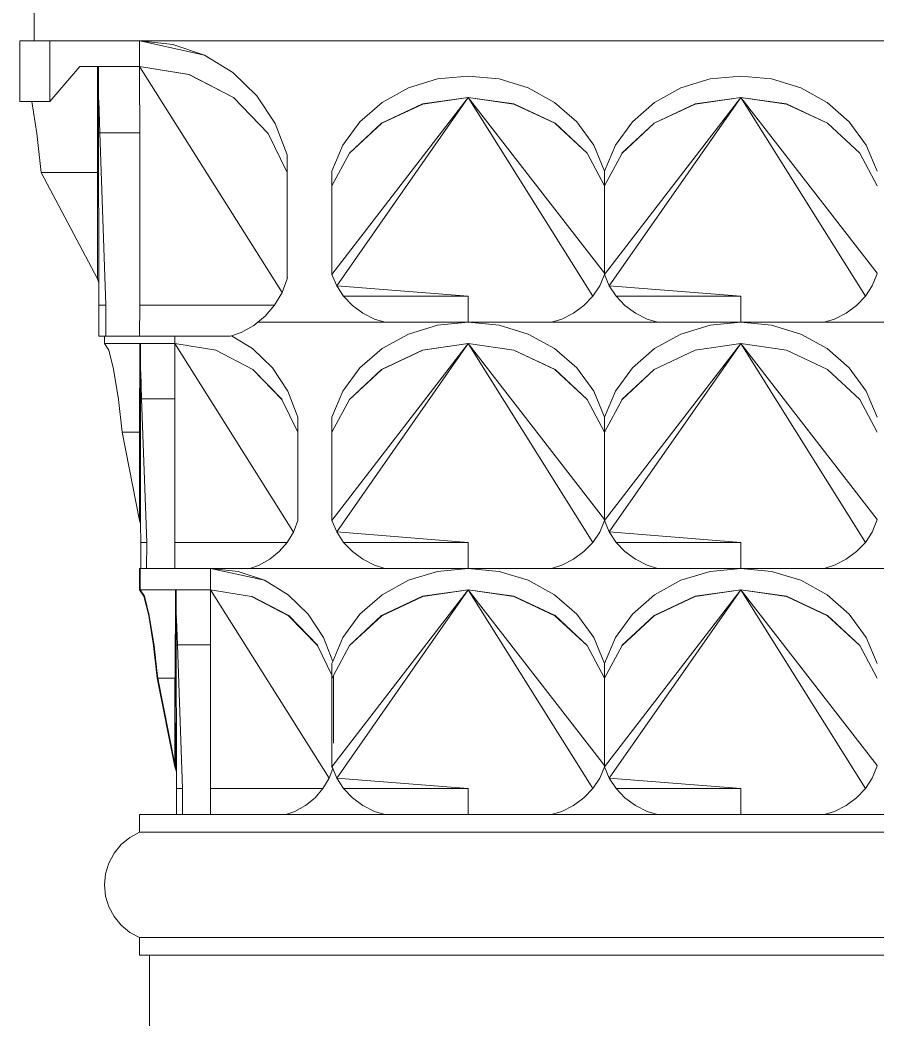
# Model space of a CAD drawing. Header units: millimetres. Extents: x -667 to -468, y -723 to -475.
# Drawn here: x -619.377 to -619.182, y -487.9994 to -487.7722 of the extents above; entities that cross this region are included whole.
import ezdxf

# ---------------------------------------------------------------- set-up
doc = ezdxf.new("R2010")
doc.units = ezdxf.units.MM
doc.layers.add('dinding', color=36, linetype='Continuous', lineweight=9)

msp = doc.modelspace()

# ---------------------------------------------------------------- linework, layer by layer
at = {"layer": 'dinding'}
for p, q in [((-619.37376, -487.77693), (-619.37376, -487.76093)), ((-619.37699, -487.79076), (-619.37699, -487.77693)), ((-619.37376, -487.77693), (-619.37699, -487.77693)), ((-619.37376, -487.77693), (-619.37016, -487.77693)), ((-619.37016, -487.79075), (-619.37016, -487.77693)), ((-619.36899, -487.77693), (-619.37016, -487.77693)), ((-619.36025, -487.77693), (-619.36899, -487.77693)), ((-619.36025, -487.77693), (-619.35907, -487.77694)), ((-619.35907, -487.77694), (-619.35788, -487.77693)), ((-619.35788, -487.77693), (-619.34993, -487.77693)), ((-619.34979, -487.77693), (-619.34993, -487.77693)), ((-619.34979, -487.77693), (-619.34979, -487.78276)), ((-619.34979, -487.77693), (-619.34976, -487.77693)), ((-619.34976, -487.77693), (-619.34976, -487.78277)), ((-619.34973, -487.77694), (-619.34976, -487.77693)), ((-619.34973, -487.77694), (-619.01376, -487.77693)), ((-619.34973, -487.77694), (-619.34222, -487.77774)), ((-619.33502, -487.78018), (-619.34973, -487.77694)), ((-619.34222, -487.77774), (-619.33502, -487.78018)), ((-619.33502, -487.78018), (-619.32853, -487.78414)), ((-619.36336, -487.78276), (-619.37016, -487.79075)), ((-619.35934, -487.78276), (-619.36336, -487.78276)), ((-619.35936, -487.8069), (-619.35934, -487.78276)), ((-619.35909, -487.79783), (-619.35934, -487.78276)), ((-619.35934, -487.78276), (-619.3591, -487.78955)), ((-619.3591, -487.78276), (-619.35934, -487.78276)), ((-619.34979, -487.78276), (-619.3591, -487.78276)), ((-619.3591, -487.78276), (-619.3591, -487.78955)), ((-619.34979, -487.78276), (-619.34978, -487.79151)), ((-619.34976, -487.78277), (-619.33852, -487.78455)), ((-619.34976, -487.78277), (-619.33854, -487.78458)), ((-619.31734, -487.8342), (-619.34976, -487.78277)), ((-619.33854, -487.78458), (-619.32843, -487.78984)), ((-619.33852, -487.78455), (-619.3284, -487.7898)), ((-619.32853, -487.78414), (-619.32306, -487.78942)), ((-619.28196, -487.78561), (-619.2886, -487.78764)), ((-619.27497, -487.78493), (-619.28196, -487.78561)), ((-619.26798, -487.78561), (-619.27497, -487.78493)), ((-619.26134, -487.78764), (-619.26798, -487.78561)), ((-619.21992, -487.78561), (-619.22657, -487.78764)), ((-619.21294, -487.78493), (-619.21992, -487.78561)), ((-619.20595, -487.78561), (-619.21294, -487.78493)), ((-619.1993, -487.78764), (-619.20595, -487.78561)), ((-619.2886, -487.78764), (-619.29459, -487.79094)), ((-619.25535, -487.79094), (-619.26134, -487.78764)), ((-619.22657, -487.78764), (-619.23256, -487.79094)), ((-619.19331, -487.79094), (-619.1993, -487.78764)), ((-619.3591, -487.78958), (-619.3591, -487.78955)), ((-619.3591, -487.7901), (-619.3591, -487.78958)), ((-619.3591, -487.7901), (-619.35909, -487.79783)), ((-619.35907, -487.79043), (-619.3588, -487.79782)), ((-619.32843, -487.78984), (-619.32048, -487.79799)), ((-619.3284, -487.7898), (-619.32048, -487.79799)), ((-619.32306, -487.78942), (-619.31888, -487.79577)), ((-619.30599, -487.83006), (-619.27497, -487.78979)), ((-619.30491, -487.83265), (-619.27497, -487.78979)), ((-619.27497, -487.78979), (-619.28537, -487.79128)), ((-619.27497, -487.78979), (-619.28535, -487.7913)), ((-619.26457, -487.79128), (-619.27497, -487.78979)), ((-619.26459, -487.7913), (-619.27497, -487.78979)), ((-619.27497, -487.78979), (-619.24665, -487.83503)), ((-619.27497, -487.78979), (-619.24395, -487.82979)), ((-619.24395, -487.83006), (-619.21294, -487.78979)), ((-619.24288, -487.83265), (-619.21294, -487.78979)), ((-619.21294, -487.78979), (-619.22334, -487.79128)), ((-619.21294, -487.78979), (-619.22332, -487.7913)), ((-619.20253, -487.79128), (-619.21294, -487.78979)), ((-619.20255, -487.7913), (-619.21294, -487.78979)), ((-619.21294, -487.78979), (-619.18461, -487.83503)), ((-619.21294, -487.78979), (-619.18192, -487.82979)), ((-619.37431, -487.79076), (-619.37699, -487.79076)), ((-619.37431, -487.79076), (-619.37016, -487.79075)), ((-619.37431, -487.79076), (-619.37316, -487.79799)), ((-619.34975, -487.79783), (-619.34975, -487.79148)), ((-619.29459, -487.79094), (-619.29964, -487.79534)), ((-619.28537, -487.79128), (-619.29471, -487.79566)), ((-619.28535, -487.7913), (-619.29468, -487.79569)), ((-619.28535, -487.7913), (-619.28537, -487.79128)), ((-619.26459, -487.7913), (-619.26457, -487.79128)), ((-619.25526, -487.79569), (-619.26459, -487.7913)), ((-619.25523, -487.79566), (-619.26457, -487.79128)), ((-619.2503, -487.79534), (-619.25535, -487.79094)), ((-619.23256, -487.79094), (-619.23761, -487.79534)), ((-619.22334, -487.79128), (-619.23268, -487.79566)), ((-619.22332, -487.7913), (-619.23265, -487.79569)), ((-619.22332, -487.7913), (-619.22334, -487.79128)), ((-619.20255, -487.7913), (-619.20253, -487.79128)), ((-619.19322, -487.79569), (-619.20255, -487.7913)), ((-619.1932, -487.79566), (-619.20253, -487.79128)), ((-619.18827, -487.79534), (-619.19331, -487.79094)), ((-619.31888, -487.79577), (-619.31619, -487.80289)), ((-619.29964, -487.79534), (-619.3035, -487.80063)), ((-619.29471, -487.79566), (-619.30203, -487.80248)), ((-619.29468, -487.79569), (-619.30201, -487.8025)), ((-619.29468, -487.79569), (-619.29471, -487.79566)), ((-619.25526, -487.79569), (-619.25523, -487.79566)), ((-619.24793, -487.8025), (-619.25526, -487.79569)), ((-619.24791, -487.80248), (-619.25523, -487.79566)), ((-619.24644, -487.80063), (-619.2503, -487.79534)), ((-619.23761, -487.79534), (-619.24147, -487.80063)), ((-619.23268, -487.79566), (-619.24, -487.80248)), ((-619.23265, -487.79569), (-619.23998, -487.8025)), ((-619.23265, -487.79569), (-619.23268, -487.79566)), ((-619.19322, -487.79569), (-619.1932, -487.79566)), ((-619.18589, -487.8025), (-619.19322, -487.79569)), ((-619.18588, -487.80248), (-619.1932, -487.79566)), ((-619.18441, -487.80063), (-619.18827, -487.79534)), ((-619.37316, -487.79799), (-619.37216, -487.8069)), ((-619.3588, -487.79782), (-619.35909, -487.79783)), ((-619.35909, -487.79783), (-619.35908, -487.83199)), ((-619.3588, -487.79782), (-619.35743, -487.83705)), ((-619.3588, -487.79782), (-619.34975, -487.79783)), ((-619.34975, -487.83705), (-619.34975, -487.79783)), ((-619.32049, -487.79801), (-619.32048, -487.79799)), ((-619.31619, -487.80691), (-619.32049, -487.79801)), ((-619.3035, -487.80063), (-619.30599, -487.80656)), ((-619.24395, -487.80656), (-619.24644, -487.80063)), ((-619.24147, -487.80063), (-619.24395, -487.80656)), ((-619.18192, -487.80656), (-619.18441, -487.80063)), ((-619.31619, -487.80691), (-619.31619, -487.80289)), ((-619.30201, -487.8025), (-619.30599, -487.80991)), ((-619.30201, -487.8025), (-619.30203, -487.80248)), ((-619.24793, -487.8025), (-619.24791, -487.80248)), ((-619.24395, -487.80991), (-619.24793, -487.8025)), ((-619.23998, -487.8025), (-619.24395, -487.80991)), ((-619.23998, -487.8025), (-619.24, -487.80248)), ((-619.18589, -487.8025), (-619.18588, -487.80248)), ((-619.18192, -487.80991), (-619.18589, -487.8025)), ((-619.35936, -487.8069), (-619.37216, -487.8069)), ((-619.37216, -487.8069), (-619.35936, -487.83108)), ((-619.35936, -487.83108), (-619.35936, -487.8069)), ((-619.31619, -487.80691), (-619.31619, -487.83109)), ((-619.30599, -487.80991), (-619.30599, -487.80656)), ((-619.24395, -487.80991), (-619.24395, -487.80656)), ((-619.30599, -487.80991), (-619.30599, -487.83006)), ((-619.24395, -487.82979), (-619.24395, -487.80991)), ((-619.35908, -487.83199), (-619.35936, -487.83108)), ((-619.31734, -487.8342), (-619.31619, -487.83109)), ((-619.31619, -487.83109), (-619.31613, -487.83076)), ((-619.30599, -487.83006), (-619.30604, -487.82979)), ((-619.30491, -487.83265), (-619.30599, -487.83006)), ((-619.24507, -487.83266), (-619.24401, -487.83006)), ((-619.24401, -487.83006), (-619.24395, -487.82979)), ((-619.24395, -487.83006), (-619.24398, -487.82993)), ((-619.24395, -487.83006), (-619.24395, -487.82979)), ((-619.24288, -487.83265), (-619.24395, -487.83006)), ((-619.18304, -487.83266), (-619.18197, -487.83006)), ((-619.18197, -487.83006), (-619.18192, -487.82979)), ((-619.35908, -487.83199), (-619.35908, -487.83705)), ((-619.30335, -487.83503), (-619.30491, -487.83265)), ((-619.30491, -487.83265), (-619.27499, -487.83503)), ((-619.24665, -487.83503), (-619.24507, -487.83266)), ((-619.24132, -487.83503), (-619.24288, -487.83265)), ((-619.24288, -487.83265), (-619.21296, -487.83503)), ((-619.18461, -487.83503), (-619.18304, -487.83266)), ((-619.31734, -487.8342), (-619.31905, -487.83705)), ((-619.30135, -487.83713), (-619.30335, -487.83503)), ((-619.30335, -487.83503), (-619.27499, -487.83503)), ((-619.27499, -487.83503), (-619.275, -487.84093)), ((-619.24865, -487.83713), (-619.24665, -487.83503)), ((-619.23932, -487.83713), (-619.24132, -487.83503)), ((-619.24132, -487.83503), (-619.21296, -487.83503)), ((-619.21296, -487.83503), (-619.21297, -487.84093)), ((-619.18661, -487.83713), (-619.18461, -487.83503)), ((-619.35908, -487.83705), (-619.35907, -487.84413)), ((-619.35743, -487.83705), (-619.35908, -487.83705)), ((-619.35743, -487.83705), (-619.35743, -487.84413)), ((-619.34976, -487.84413), (-619.34975, -487.83705)), ((-619.31905, -487.83705), (-619.34975, -487.83705)), ((-619.32121, -487.83957), (-619.31905, -487.83705)), ((-619.29897, -487.83887), (-619.30135, -487.83713)), ((-619.25102, -487.83887), (-619.24865, -487.83713)), ((-619.23694, -487.83887), (-619.23932, -487.83713)), ((-619.18899, -487.83887), (-619.18661, -487.83713)), ((-619.32289, -487.84093), (-619.32121, -487.83957)), ((-619.29629, -487.84021), (-619.29897, -487.83887)), ((-619.29398, -487.84093), (-619.29629, -487.84021)), ((-619.25601, -487.84093), (-619.2537, -487.84021)), ((-619.2537, -487.84021), (-619.25102, -487.83887)), ((-619.23426, -487.84021), (-619.23694, -487.83887)), ((-619.23195, -487.84093), (-619.23426, -487.84021)), ((-619.19398, -487.84093), (-619.19167, -487.84021)), ((-619.19167, -487.84021), (-619.18899, -487.83887)), ((-619.32669, -487.84327), (-619.32379, -487.84166)), ((-619.32379, -487.84166), (-619.32289, -487.84093)), ((-619.32289, -487.84093), (-619.29398, -487.84093)), ((-619.29398, -487.84093), (-619.275, -487.84093)), ((-619.28196, -487.84161), (-619.2886, -487.84364)), ((-619.275, -487.84093), (-619.28196, -487.84161)), ((-619.27497, -487.84093), (-619.275, -487.84093)), ((-619.26798, -487.84161), (-619.27497, -487.84093)), ((-619.25601, -487.84093), (-619.27497, -487.84093)), ((-619.26134, -487.84364), (-619.26798, -487.84161)), ((-619.25601, -487.84093), (-619.23195, -487.84093)), ((-619.23176, -487.84093), (-619.23195, -487.84093)), ((-619.21297, -487.84093), (-619.23176, -487.84093)), ((-619.21992, -487.84161), (-619.22657, -487.84364)), ((-619.21297, -487.84093), (-619.21992, -487.84161)), ((-619.21294, -487.84093), (-619.21297, -487.84093)), ((-619.20595, -487.84161), (-619.21294, -487.84093)), ((-619.19398, -487.84093), (-619.21294, -487.84093)), ((-619.1993, -487.84364), (-619.20595, -487.84161)), ((-619.19398, -487.84093), (-619.16992, -487.84093)), ((-619.35778, -487.84413), (-619.35907, -487.84413)), ((-619.35778, -487.84413), (-619.35778, -487.84579)), ((-619.35743, -487.84413), (-619.35778, -487.84413)), ((-619.35743, -487.84413), (-619.34976, -487.84413)), ((-619.34976, -487.84413), (-619.34178, -487.84413)), ((-619.34178, -487.84413), (-619.34176, -487.84579)), ((-619.34178, -487.84413), (-619.32919, -487.84413)), ((-619.32919, -487.84413), (-619.32886, -487.84402)), ((-619.32886, -487.84402), (-619.32669, -487.84327)), ((-619.32886, -487.84402), (-619.32407, -487.84694)), ((-619.2886, -487.84364), (-619.29459, -487.84694)), ((-619.25535, -487.84694), (-619.26134, -487.84364)), ((-619.22657, -487.84364), (-619.23256, -487.84694)), ((-619.19331, -487.84694), (-619.1993, -487.84364)), ((-619.34974, -487.84579), (-619.35778, -487.84579)), ((-619.35778, -487.84579), (-619.35677, -487.84728)), ((-619.35677, -487.84728), (-619.35568, -487.85165)), ((-619.34976, -487.86591), (-619.34974, -487.84579)), ((-619.34953, -487.85834), (-619.34974, -487.84579)), ((-619.34974, -487.84579), (-619.34954, -487.85147)), ((-619.34954, -487.84579), (-619.34974, -487.84579)), ((-619.34176, -487.84579), (-619.34954, -487.84579)), ((-619.34954, -487.84579), (-619.34954, -487.85147)), ((-619.34176, -487.84579), (-619.34178, -487.85308)), ((-619.31474, -487.88866), (-619.34176, -487.84579)), ((-619.34176, -487.84579), (-619.33241, -487.8473)), ((-619.33241, -487.8473), (-619.33239, -487.84728)), ((-619.33241, -487.8473), (-619.32398, -487.85169)), ((-619.33239, -487.84728), (-619.32397, -487.85166)), ((-619.32407, -487.84694), (-619.31951, -487.85134)), ((-619.30599, -487.88606), (-619.27497, -487.84579)), ((-619.30491, -487.88865), (-619.27497, -487.84579)), ((-619.29459, -487.84694), (-619.29964, -487.85134)), ((-619.28537, -487.84728), (-619.29471, -487.85166)), ((-619.28535, -487.8473), (-619.29468, -487.85169)), ((-619.27497, -487.84579), (-619.28537, -487.84728)), ((-619.28535, -487.8473), (-619.28537, -487.84728)), ((-619.27497, -487.84579), (-619.28535, -487.8473)), ((-619.26457, -487.84728), (-619.27497, -487.84579)), ((-619.26459, -487.8473), (-619.27497, -487.84579)), ((-619.27497, -487.84579), (-619.24665, -487.89103)), ((-619.27497, -487.84579), (-619.24395, -487.88579)), ((-619.26459, -487.8473), (-619.26457, -487.84728)), ((-619.25526, -487.85169), (-619.26459, -487.8473)), ((-619.25523, -487.85166), (-619.26457, -487.84728)), ((-619.2503, -487.85134), (-619.25535, -487.84694)), ((-619.24395, -487.88606), (-619.21294, -487.84579)), ((-619.24288, -487.88865), (-619.21294, -487.84579)), ((-619.23256, -487.84694), (-619.23761, -487.85134)), ((-619.22334, -487.84728), (-619.23268, -487.85166)), ((-619.22332, -487.8473), (-619.23265, -487.85169)), ((-619.21294, -487.84579), (-619.22334, -487.84728)), ((-619.22332, -487.8473), (-619.22334, -487.84728)), ((-619.21294, -487.84579), (-619.22332, -487.8473)), ((-619.20253, -487.84728), (-619.21294, -487.84579)), ((-619.20255, -487.8473), (-619.21294, -487.84579)), ((-619.21294, -487.84579), (-619.18461, -487.89103)), ((-619.21294, -487.84579), (-619.18192, -487.88579)), ((-619.20255, -487.8473), (-619.20253, -487.84728)), ((-619.19322, -487.85169), (-619.20255, -487.8473)), ((-619.1932, -487.85166), (-619.20253, -487.84728)), ((-619.18827, -487.85134), (-619.19331, -487.84694)), ((-619.35568, -487.85165), (-619.3546, -487.85848)), ((-619.34953, -487.85188), (-619.34954, -487.85147)), ((-619.34954, -487.8519), (-619.34953, -487.85188)), ((-619.32398, -487.85169), (-619.31737, -487.8585)), ((-619.32397, -487.85166), (-619.31735, -487.85848)), ((-619.31951, -487.85134), (-619.31603, -487.85663)), ((-619.29964, -487.85134), (-619.3035, -487.85663)), ((-619.29471, -487.85166), (-619.30203, -487.85848)), ((-619.29468, -487.85169), (-619.30201, -487.8585)), ((-619.29468, -487.85169), (-619.29471, -487.85166)), ((-619.25526, -487.85169), (-619.25523, -487.85166)), ((-619.24793, -487.8585), (-619.25526, -487.85169)), ((-619.24791, -487.85848), (-619.25523, -487.85166)), ((-619.24644, -487.85663), (-619.2503, -487.85134)), ((-619.23761, -487.85134), (-619.24147, -487.85663)), ((-619.23268, -487.85166), (-619.24, -487.85848)), ((-619.23265, -487.85169), (-619.23998, -487.8585)), ((-619.23265, -487.85169), (-619.23268, -487.85166)), ((-619.19322, -487.85169), (-619.1932, -487.85166)), ((-619.18589, -487.8585), (-619.19322, -487.85169)), ((-619.18588, -487.85848), (-619.1932, -487.85166)), ((-619.18441, -487.85663), (-619.18827, -487.85134)), ((-619.34954, -487.85217), (-619.34954, -487.8519)), ((-619.34954, -487.85217), (-619.34951, -487.85218)), ((-619.34951, -487.85218), (-619.34953, -487.85234)), ((-619.34952, -487.85238), (-619.34953, -487.85234)), ((-619.34953, -487.85834), (-619.34952, -487.85238)), ((-619.34952, -487.85238), (-619.3493, -487.85834)), ((-619.34178, -487.85834), (-619.34175, -487.85305)), ((-619.3546, -487.85848), (-619.35376, -487.86591)), ((-619.3493, -487.85834), (-619.34953, -487.85834)), ((-619.34953, -487.85834), (-619.34953, -487.88681)), ((-619.3493, -487.85834), (-619.34815, -487.89103)), ((-619.3493, -487.85834), (-619.34178, -487.85834)), ((-619.34178, -487.85834), (-619.34175, -487.89103)), ((-619.31735, -487.85848), (-619.31737, -487.8585)), ((-619.31378, -487.86591), (-619.31737, -487.8585)), ((-619.31603, -487.85663), (-619.31378, -487.86256)), ((-619.3035, -487.85663), (-619.30599, -487.86256)), ((-619.30201, -487.8585), (-619.30599, -487.86591)), ((-619.30201, -487.8585), (-619.30203, -487.85848)), ((-619.24793, -487.8585), (-619.24791, -487.85848)), ((-619.24395, -487.86591), (-619.24793, -487.8585)), ((-619.24395, -487.86256), (-619.24644, -487.85663)), ((-619.24147, -487.85663), (-619.24395, -487.86256)), ((-619.23998, -487.8585), (-619.24395, -487.86591)), ((-619.23998, -487.8585), (-619.24, -487.85848)), ((-619.18589, -487.8585), (-619.18588, -487.85848)), ((-619.18192, -487.86591), (-619.18589, -487.8585)), ((-619.18192, -487.86256), (-619.18441, -487.85663)), ((-619.31378, -487.86591), (-619.31378, -487.86256)), ((-619.30599, -487.86591), (-619.30599, -487.86256)), ((-619.24395, -487.86591), (-619.24395, -487.86256)), ((-619.34976, -487.86591), (-619.35376, -487.86591)), ((-619.35376, -487.86591), (-619.34976, -487.88606)), ((-619.34976, -487.88606), (-619.34976, -487.86591)), ((-619.31378, -487.86591), (-619.31378, -487.88606)), ((-619.30599, -487.86591), (-619.30599, -487.88606)), ((-619.24395, -487.88579), (-619.24395, -487.86591)), ((-619.30599, -487.88606), (-619.30604, -487.88579)), ((-619.24401, -487.88606), (-619.24395, -487.88579)), ((-619.24395, -487.88606), (-619.24398, -487.88593)), ((-619.24395, -487.88579), (-619.24395, -487.88606)), ((-619.18197, -487.88606), (-619.18192, -487.88579)), ((-619.34953, -487.88681), (-619.34976, -487.88606)), ((-619.34953, -487.88681), (-619.34952, -487.89103)), ((-619.31378, -487.88606), (-619.31462, -487.8883)), ((-619.30491, -487.88865), (-619.30599, -487.88606)), ((-619.24507, -487.88866), (-619.24401, -487.88606)), ((-619.24288, -487.88865), (-619.24395, -487.88606)), ((-619.18304, -487.88866), (-619.18197, -487.88606)), ((-619.31474, -487.88866), (-619.31616, -487.89103)), ((-619.31474, -487.88866), (-619.31462, -487.8883)), ((-619.30335, -487.89103), (-619.30491, -487.88865)), ((-619.30491, -487.88865), (-619.27499, -487.89103)), ((-619.24665, -487.89103), (-619.24507, -487.88866)), ((-619.24132, -487.89103), (-619.24288, -487.88865)), ((-619.24288, -487.88865), (-619.21296, -487.89103)), ((-619.18461, -487.89103), (-619.18304, -487.88866)), ((-619.34952, -487.89103), (-619.34952, -487.89693)), ((-619.34815, -487.89103), (-619.34952, -487.89103)), ((-619.34815, -487.89103), (-619.34816, -487.89693)), ((-619.34176, -487.89693), (-619.34175, -487.89103)), ((-619.31616, -487.89103), (-619.34175, -487.89103)), ((-619.31797, -487.89313), (-619.31616, -487.89103)), ((-619.30135, -487.89313), (-619.30335, -487.89103)), ((-619.30335, -487.89103), (-619.27499, -487.89103)), ((-619.27499, -487.89103), (-619.275, -487.89693)), ((-619.24865, -487.89313), (-619.24665, -487.89103)), ((-619.23932, -487.89313), (-619.24132, -487.89103)), ((-619.24132, -487.89103), (-619.21296, -487.89103)), ((-619.21296, -487.89103), (-619.21297, -487.89693)), ((-619.18661, -487.89313), (-619.18461, -487.89103)), ((-619.32253, -487.89621), (-619.32012, -487.89487)), ((-619.32012, -487.89487), (-619.31797, -487.89313)), ((-619.29897, -487.89487), (-619.30135, -487.89313)), ((-619.29629, -487.89622), (-619.29897, -487.89487)), ((-619.2537, -487.89622), (-619.25102, -487.89487)), ((-619.25102, -487.89487), (-619.24865, -487.89313)), ((-619.23694, -487.89487), (-619.23932, -487.89313)), ((-619.23426, -487.89622), (-619.23694, -487.89487)), ((-619.19167, -487.89622), (-619.18899, -487.89487)), ((-619.18899, -487.89487), (-619.18661, -487.89313)), ((-619.34976, -487.89693), (-619.34966, -487.89704)), ((-619.34976, -487.90179), (-619.34976, -487.89693)), ((-619.34966, -487.89693), (-619.34976, -487.89693)), ((-619.34952, -487.89693), (-619.34966, -487.89693)), ((-619.34966, -487.89693), (-619.34966, -487.89704)), ((-619.34966, -487.89704), (-619.34966, -487.90179)), ((-619.34816, -487.89693), (-619.34952, -487.89693)), ((-619.34176, -487.89693), (-619.34816, -487.89693)), ((-619.34176, -487.89693), (-619.33366, -487.89693)), ((-619.33366, -487.89693), (-619.33364, -487.90179)), ((-619.33363, -487.89693), (-619.33366, -487.89693)), ((-619.33363, -487.89693), (-619.33364, -487.90179)), ((-619.33363, -487.89693), (-619.32735, -487.89761)), ((-619.32135, -487.89964), (-619.33363, -487.89693)), ((-619.33363, -487.89693), (-619.32462, -487.89693)), ((-619.32462, -487.89693), (-619.32253, -487.89621)), ((-619.32462, -487.89693), (-619.29398, -487.89693)), ((-619.29398, -487.89693), (-619.29629, -487.89622)), ((-619.275, -487.89693), (-619.29398, -487.89693)), ((-619.275, -487.89693), (-619.28196, -487.89761)), ((-619.27497, -487.89693), (-619.275, -487.89693)), ((-619.26798, -487.89761), (-619.27497, -487.89693)), ((-619.25601, -487.89693), (-619.27497, -487.89693)), ((-619.25601, -487.89693), (-619.2537, -487.89622)), ((-619.25601, -487.89693), (-619.23195, -487.89693)), ((-619.23195, -487.89693), (-619.23426, -487.89622)), ((-619.21297, -487.89693), (-619.23195, -487.89693)), ((-619.21297, -487.89693), (-619.21992, -487.89761)), ((-619.21294, -487.89693), (-619.21297, -487.89693)), ((-619.20595, -487.89761), (-619.21294, -487.89693)), ((-619.19398, -487.89693), (-619.21294, -487.89693)), ((-619.19398, -487.89693), (-619.19167, -487.89622)), ((-619.19398, -487.89693), (-619.16992, -487.89693)), ((-619.32735, -487.89761), (-619.32135, -487.89964)), ((-619.28196, -487.89761), (-619.2886, -487.89964)), ((-619.26134, -487.89964), (-619.26798, -487.89761)), ((-619.21992, -487.89761), (-619.22657, -487.89964)), ((-619.1993, -487.89964), (-619.20595, -487.89761)), ((-619.34976, -487.90179), (-619.34877, -487.90328)), ((-619.34162, -487.90179), (-619.34966, -487.90179)), ((-619.34966, -487.90179), (-619.34865, -487.90328)), ((-619.34164, -487.92191), (-619.34162, -487.90179)), ((-619.34141, -487.91434), (-619.34162, -487.90179)), ((-619.34162, -487.90179), (-619.34142, -487.90747)), ((-619.34142, -487.90179), (-619.34162, -487.90179)), ((-619.33364, -487.90179), (-619.34142, -487.90179)), ((-619.34142, -487.90179), (-619.34142, -487.90747)), ((-619.33364, -487.90179), (-619.33366, -487.90908)), ((-619.30662, -487.94465), (-619.33364, -487.90179)), ((-619.33364, -487.90179), (-619.32429, -487.9033)), ((-619.32135, -487.89964), (-619.31595, -487.90294)), ((-619.30599, -487.94206), (-619.27497, -487.90179)), ((-619.30491, -487.94465), (-619.27497, -487.90179)), ((-619.2886, -487.89964), (-619.29459, -487.90294)), ((-619.27497, -487.90179), (-619.28537, -487.90328)), ((-619.27497, -487.90179), (-619.28535, -487.9033)), ((-619.26457, -487.90328), (-619.27497, -487.90179)), ((-619.26459, -487.9033), (-619.27497, -487.90179)), ((-619.27497, -487.90179), (-619.24665, -487.94703)), ((-619.27497, -487.90179), (-619.24395, -487.94179)), ((-619.25535, -487.90294), (-619.26134, -487.89964)), ((-619.24395, -487.94206), (-619.21294, -487.90179)), ((-619.24288, -487.94465), (-619.21294, -487.90179)), ((-619.22657, -487.89964), (-619.23256, -487.90294)), ((-619.21294, -487.90179), (-619.22334, -487.90328)), ((-619.21294, -487.90179), (-619.22332, -487.9033)), ((-619.20253, -487.90328), (-619.21294, -487.90179)), ((-619.20255, -487.9033), (-619.21294, -487.90179)), ((-619.21294, -487.90179), (-619.18461, -487.94703)), ((-619.21294, -487.90179), (-619.18192, -487.94179)), ((-619.19331, -487.90294), (-619.1993, -487.89964)), ((-619.34877, -487.90328), (-619.34768, -487.90766)), ((-619.34865, -487.90328), (-619.34756, -487.90765)), ((-619.32429, -487.9033), (-619.32427, -487.90328)), ((-619.32429, -487.9033), (-619.31586, -487.90769)), ((-619.32427, -487.90328), (-619.31584, -487.90766)), ((-619.31595, -487.90294), (-619.31139, -487.90734)), ((-619.29459, -487.90294), (-619.29964, -487.90734)), ((-619.28537, -487.90328), (-619.29471, -487.90766)), ((-619.28535, -487.9033), (-619.29468, -487.90769)), ((-619.28535, -487.9033), (-619.28537, -487.90328)), ((-619.26459, -487.9033), (-619.26457, -487.90328)), ((-619.25526, -487.90769), (-619.26459, -487.9033)), ((-619.25523, -487.90766), (-619.26457, -487.90328)), ((-619.2503, -487.90734), (-619.25535, -487.90294)), ((-619.23256, -487.90294), (-619.23761, -487.90734)), ((-619.22334, -487.90328), (-619.23268, -487.90766)), ((-619.22332, -487.9033), (-619.23265, -487.90769)), ((-619.22332, -487.9033), (-619.22334, -487.90328)), ((-619.20255, -487.9033), (-619.20253, -487.90328)), ((-619.19322, -487.90769), (-619.20255, -487.9033)), ((-619.1932, -487.90766), (-619.20253, -487.90328)), ((-619.18827, -487.90734), (-619.19331, -487.90294)), ((-619.3466, -487.91448), (-619.34768, -487.90766)), ((-619.34756, -487.90765), (-619.34647, -487.91448)), ((-619.3414, -487.90788), (-619.34142, -487.90747)), ((-619.34142, -487.9079), (-619.3414, -487.90788)), ((-619.34142, -487.90817), (-619.34142, -487.9079)), ((-619.34142, -487.90817), (-619.34139, -487.90818)), ((-619.34141, -487.91434), (-619.3414, -487.90838)), ((-619.34139, -487.90818), (-619.3414, -487.90834)), ((-619.3414, -487.90838), (-619.3414, -487.90834)), ((-619.3414, -487.90838), (-619.34117, -487.91434)), ((-619.31586, -487.90769), (-619.30925, -487.9145)), ((-619.31584, -487.90766), (-619.30923, -487.91448)), ((-619.31139, -487.90734), (-619.30791, -487.91263)), ((-619.29964, -487.90734), (-619.3035, -487.91263)), ((-619.29471, -487.90766), (-619.30203, -487.91448)), ((-619.29468, -487.90769), (-619.30201, -487.9145)), ((-619.29468, -487.90769), (-619.29471, -487.90766)), ((-619.25526, -487.90769), (-619.25523, -487.90766)), ((-619.24793, -487.9145), (-619.25526, -487.90769)), ((-619.24791, -487.91448), (-619.25523, -487.90766)), ((-619.24644, -487.91263), (-619.2503, -487.90734)), ((-619.23761, -487.90734), (-619.24147, -487.91263)), ((-619.23268, -487.90766), (-619.24, -487.91448)), ((-619.23265, -487.90769), (-619.23998, -487.9145)), ((-619.23265, -487.90769), (-619.23268, -487.90766)), ((-619.19322, -487.90769), (-619.1932, -487.90766)), ((-619.18589, -487.9145), (-619.19322, -487.90769)), ((-619.18588, -487.91448), (-619.1932, -487.90766)), ((-619.18441, -487.91263), (-619.18827, -487.90734)), ((-619.33365, -487.91434), (-619.33363, -487.90905)), ((-619.30791, -487.91263), (-619.30582, -487.91815)), ((-619.3035, -487.91263), (-619.30582, -487.91815)), ((-619.24395, -487.91856), (-619.24644, -487.91263)), ((-619.24147, -487.91263), (-619.24395, -487.91856)), ((-619.18192, -487.91856), (-619.18441, -487.91263)), ((-619.3466, -487.91448), (-619.34576, -487.92191)), ((-619.34647, -487.91448), (-619.34576, -487.92083)), ((-619.34117, -487.91434), (-619.34141, -487.91434)), ((-619.3414, -487.94281), (-619.34141, -487.91434)), ((-619.34117, -487.91434), (-619.34003, -487.94703)), ((-619.34117, -487.91434), (-619.33365, -487.91434)), ((-619.33365, -487.91434), (-619.33363, -487.94703)), ((-619.30923, -487.91448), (-619.30925, -487.9145)), ((-619.30599, -487.92124), (-619.30925, -487.9145)), ((-619.30201, -487.9145), (-619.30566, -487.9213)), ((-619.30201, -487.9145), (-619.30203, -487.91448)), ((-619.24793, -487.9145), (-619.24791, -487.91448)), ((-619.24395, -487.92191), (-619.24793, -487.9145)), ((-619.23998, -487.9145), (-619.24395, -487.92191)), ((-619.23998, -487.9145), (-619.24, -487.91448)), ((-619.18589, -487.9145), (-619.18588, -487.91448)), ((-619.18192, -487.92191), (-619.18589, -487.9145)), ((-619.30582, -487.91815), (-619.30599, -487.91856)), ((-619.30599, -487.92124), (-619.30599, -487.91856)), ((-619.24395, -487.92191), (-619.24395, -487.91856)), ((-619.34576, -487.92085), (-619.34576, -487.92083)), ((-619.34576, -487.92191), (-619.34576, -487.92085)), ((-619.34576, -487.92085), (-619.34564, -487.92188)), ((-619.34576, -487.92191), (-619.34176, -487.94206)), ((-619.34564, -487.92191), (-619.34576, -487.92191)), ((-619.34564, -487.92191), (-619.34564, -487.92188)), ((-619.34176, -487.92191), (-619.34564, -487.92191)), ((-619.34564, -487.92191), (-619.34176, -487.94144)), ((-619.34164, -487.92191), (-619.34176, -487.92191)), ((-619.34176, -487.94144), (-619.34176, -487.92191)), ((-619.34163, -487.94206), (-619.34164, -487.92191)), ((-619.30599, -487.92191), (-619.30599, -487.92124)), ((-619.30582, -487.92159), (-619.30599, -487.92191)), ((-619.30599, -487.92191), (-619.30599, -487.94206)), ((-619.30566, -487.9213), (-619.30582, -487.92159)), ((-619.30566, -487.92191), (-619.30582, -487.92159)), ((-619.30566, -487.92191), (-619.30566, -487.9213)), ((-619.30566, -487.92191), (-619.30566, -487.93668)), ((-619.24395, -487.94179), (-619.24395, -487.92191)), ((-619.34176, -487.94144), (-619.34163, -487.94206)), ((-619.34176, -487.94144), (-619.34176, -487.94206)), ((-619.3414, -487.94321), (-619.34176, -487.94206)), ((-619.34163, -487.94206), (-619.34176, -487.94206)), ((-619.34163, -487.9421), (-619.34163, -487.94206)), ((-619.3414, -487.94281), (-619.34163, -487.9421)), ((-619.30662, -487.94465), (-619.30581, -487.94247)), ((-619.30583, -487.94245), (-619.30599, -487.94206)), ((-619.30581, -487.94247), (-619.30583, -487.94245)), ((-619.30491, -487.94465), (-619.30581, -487.94247)), ((-619.24507, -487.94465), (-619.24401, -487.94206)), ((-619.24401, -487.94206), (-619.24395, -487.94179)), ((-619.24395, -487.94206), (-619.24398, -487.94193)), ((-619.24395, -487.94206), (-619.24395, -487.94179)), ((-619.24288, -487.94465), (-619.24395, -487.94206)), ((-619.18304, -487.94465), (-619.18197, -487.94206)), ((-619.18197, -487.94206), (-619.18192, -487.94179)), ((-619.3414, -487.94321), (-619.3414, -487.94281)), ((-619.3414, -487.94321), (-619.3414, -487.94703)), ((-619.30662, -487.94465), (-619.30804, -487.94703)), ((-619.30335, -487.94703), (-619.30491, -487.94465)), ((-619.30491, -487.94465), (-619.27499, -487.94703)), ((-619.24665, -487.94703), (-619.24507, -487.94465)), ((-619.24132, -487.94703), (-619.24288, -487.94465)), ((-619.24288, -487.94465), (-619.21296, -487.94703)), ((-619.18461, -487.94703), (-619.18304, -487.94465)), ((-619.3414, -487.94703), (-619.3414, -487.95293)), ((-619.34003, -487.94703), (-619.3414, -487.94703)), ((-619.34003, -487.94703), (-619.34004, -487.95293)), ((-619.33364, -487.95293), (-619.33363, -487.94703)), ((-619.30804, -487.94703), (-619.33363, -487.94703)), ((-619.30985, -487.94913), (-619.30804, -487.94703)), ((-619.30135, -487.94912), (-619.30335, -487.94703)), ((-619.30335, -487.94703), (-619.27499, -487.94703)), ((-619.27499, -487.94703), (-619.275, -487.95293)), ((-619.24865, -487.94912), (-619.24665, -487.94703)), ((-619.23932, -487.94912), (-619.24132, -487.94703)), ((-619.24132, -487.94703), (-619.21296, -487.94703)), ((-619.21296, -487.94703), (-619.21297, -487.95293)), ((-619.18661, -487.94912), (-619.18461, -487.94703)), ((-619.31199, -487.95087), (-619.30985, -487.94913)), ((-619.29897, -487.95087), (-619.30135, -487.94912)), ((-619.25102, -487.95087), (-619.24865, -487.94912)), ((-619.23694, -487.95087), (-619.23932, -487.94912)), ((-619.18899, -487.95087), (-619.18661, -487.94912)), ((-619.31441, -487.95221), (-619.31199, -487.95087)), ((-619.29629, -487.95221), (-619.29897, -487.95087)), ((-619.2537, -487.95221), (-619.25102, -487.95087)), ((-619.23426, -487.95221), (-619.23694, -487.95087)), ((-619.19167, -487.95221), (-619.18899, -487.95087)), ((-619.34976, -487.95693), (-619.34976, -487.95293)), ((-619.3414, -487.95293), (-619.34976, -487.95293)), ((-619.34004, -487.95293), (-619.3414, -487.95293)), ((-619.33364, -487.95293), (-619.34004, -487.95293)), ((-619.33364, -487.95293), (-619.3165, -487.95293)), ((-619.3165, -487.95293), (-619.31441, -487.95221)), ((-619.3165, -487.95293), (-619.29398, -487.95293)), ((-619.29398, -487.95293), (-619.29629, -487.95221)), ((-619.275, -487.95293), (-619.29398, -487.95293)), ((-619.25601, -487.95293), (-619.275, -487.95293)), ((-619.25601, -487.95293), (-619.2537, -487.95221)), ((-619.25601, -487.95293), (-619.23195, -487.95293)), ((-619.23195, -487.95293), (-619.23426, -487.95221)), ((-619.23195, -487.95293), (-619.21297, -487.95293)), ((-619.19398, -487.95293), (-619.21297, -487.95293)), ((-619.19398, -487.95293), (-619.19167, -487.95221)), ((-619.19398, -487.95293), (-619.16992, -487.95293)), ((-619.35396, -487.95975), (-619.352, -487.95813)), ((-619.352, -487.95813), (-619.34976, -487.95693)), ((-619.01376, -487.95693), (-619.34976, -487.95693)), ((-619.35557, -487.96172), (-619.35396, -487.95975)), ((-619.35677, -487.96396), (-619.35557, -487.96172)), ((-619.35751, -487.9664), (-619.35677, -487.96396)), ((-619.35776, -487.96893), (-619.35751, -487.9664)), ((-619.35751, -487.97146), (-619.35776, -487.96893)), ((-619.35677, -487.9739), (-619.35751, -487.97146)), ((-619.35557, -487.97614), (-619.35677, -487.9739)), ((-619.35396, -487.97811), (-619.35557, -487.97614)), ((-619.352, -487.97973), (-619.35396, -487.97811)), ((-619.34976, -487.98093), (-619.352, -487.97973)), ((-619.34976, -487.98493), (-619.34976, -487.98093)), ((-619.01376, -487.98093), (-619.34976, -487.98093)), ((-619.34755, -487.98493), (-619.34976, -487.98493)), ((-619.34755, -487.98493), (-619.34755, -488.02493)), ((-619.01376, -487.98493), (-619.34755, -487.98493))]:
    msp.add_line(p, q, dxfattribs=at)

doc.saveas('drawing.dxf')
